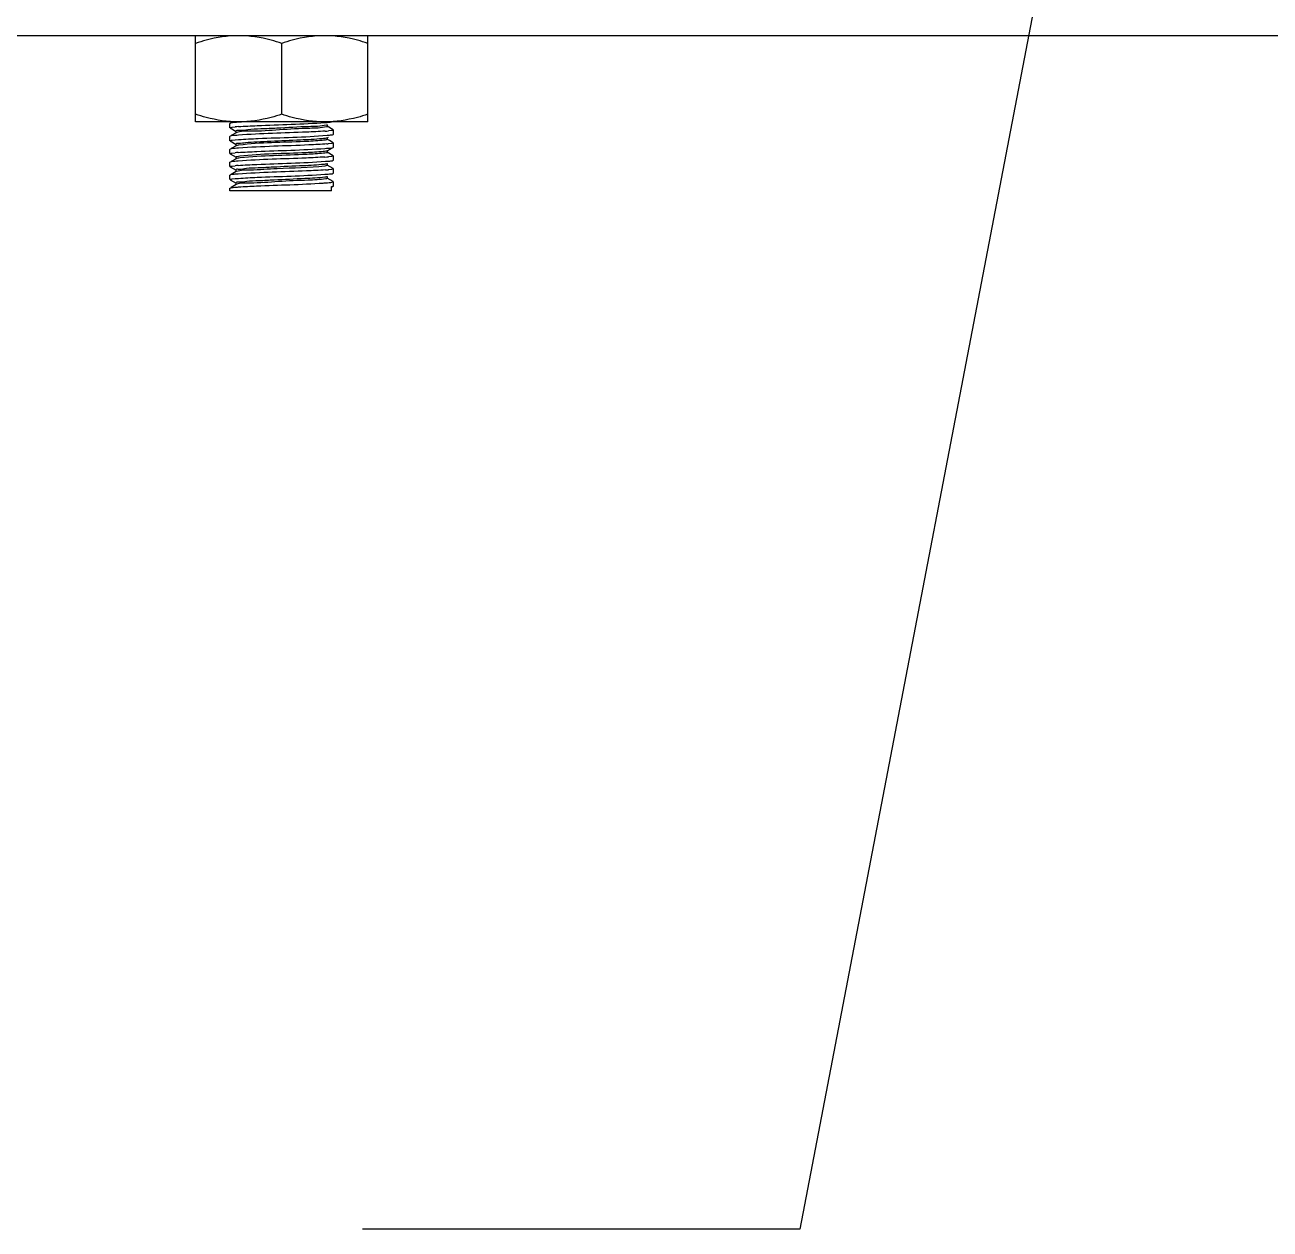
# Model space of a CAD drawing. Extents: x 1060579 to 1383165, y 581819 to 1037910.
# Drawn here: x 1266877 to 1267534, y 864207 to 864843 of the extents above; entities that cross this region are included whole.
import ezdxf

# ---------------------------------------------------------------- set-up
doc = ezdxf.new("R2010")
doc.units = 0
doc.header["$LTSCALE"] = 1000
doc.header["$MEASUREMENT"] = 0
doc.layers.add('02___PRT_ALL_AXES', color=7, linetype='Continuous')

msp = doc.modelspace()

# ---------------------------------------------------------------- linework, layer by layer
at = {"color": 7, "linetype": 'Continuous'}
for p, q in [((1269425.83, 864837.26), (1266693.84, 864837.26)), ((1266985.32, 864790.97), (1266985.25, 864790.89)), ((1266985.25, 864788.62), (1266985.25, 864790.89)), ((1266986.62, 864791.72), (1266985.89, 864791.3)), ((1266989.77, 864791.53), (1266989.56, 864791.51)), ((1267036.67, 864790.13), (1267036.22, 864789.99)), ((1267039.83, 864787.55), (1267036.67, 864789.39)), ((1267036.74, 864789.3), (1267036.74, 864790.21)), ((1266985.32, 864784.14), (1266985.25, 864784.06)), ((1266985.25, 864781.79), (1266985.25, 864784.06)), ((1266985.32, 864788.54), (1266988.48, 864786.71)), ((1266988.48, 864785.97), (1266985.89, 864784.47)), ((1266986.39, 864788.93), (1266987.94, 864789.1)), ((1266988.41, 864786.8), (1266988.41, 864785.89)), ((1266988.56, 864786.01), (1266988.48, 864785.97)), ((1267036.67, 864783.3), (1267036.44, 864783.21)), ((1267036.61, 864784.66), (1267036.74, 864784.68)), ((1267036.67, 864783.3), (1267037.32, 864783.67)), ((1267037.78, 864781.91), (1267036.67, 864782.56)), ((1267036.74, 864782.47), (1267036.74, 864783.38)), ((1267038.79, 864787.17), (1267037.21, 864786.99)), ((1267039.83, 864785.13), (1267039.89, 864785.2)), ((1267039.89, 864785.2), (1267039.89, 864787.48)), ((1266985.32, 864777.31), (1266985.25, 864777.23)), ((1266985.25, 864774.96), (1266985.25, 864777.23)), ((1266985.32, 864781.71), (1266988.48, 864779.88)), ((1266988.48, 864779.14), (1266985.89, 864777.64)), ((1266986.42, 864782.11), (1266987.93, 864782.27)), ((1266987.93, 864782.27), (1266989.83, 864782.43)), ((1266988.41, 864779.97), (1266988.41, 864779.06)), ((1267036.67, 864776.47), (1267039.36, 864778.03)), ((1267036.74, 864775.64), (1267036.74, 864776.55)), ((1267039.09, 864780.39), (1267037.07, 864780.15)), ((1267039.83, 864780.72), (1267037.78, 864781.91)), ((1267039.83, 864778.3), (1267039.89, 864778.37)), ((1267039.89, 864778.37), (1267039.89, 864780.65)), ((1266985.32, 864770.48), (1266985.25, 864770.4)), ((1266985.25, 864768.13), (1266985.25, 864770.4)), ((1266985.32, 864774.88), (1266988.48, 864773.05)), ((1266988.48, 864772.31), (1266985.89, 864770.81)), ((1266986.33, 864775.26), (1266987.94, 864775.44)), ((1266988.41, 864773.14), (1266988.41, 864772.23)), ((1266988.57, 864772.35), (1266988.48, 864772.31)), ((1267039.83, 864773.89), (1267036.67, 864775.73)), ((1267036.74, 864768.81), (1267036.74, 864769.72)), ((1267038.79, 864773.51), (1267037.22, 864773.33)), ((1267039.83, 864771.47), (1267039.89, 864771.54)), ((1267039.89, 864771.54), (1267039.89, 864773.82)), ((1266985.32, 864763.65), (1266985.25, 864763.57)), ((1266985.25, 864761.3), (1266985.25, 864763.57)), ((1266985.32, 864768.05), (1266988.48, 864766.22)), ((1266988.48, 864765.48), (1266985.89, 864763.98)), ((1266986.35, 864768.44), (1266987.94, 864768.61)), ((1266988.41, 864766.31), (1266988.41, 864765.4)), ((1266988.63, 864765.54), (1266988.48, 864765.48)), ((1267039.83, 864767.06), (1267036.67, 864768.9)), ((1267036.74, 864761.98), (1267036.74, 864762.89)), ((1267038.81, 864766.68), (1267037.2, 864766.5)), ((1267039.83, 864764.64), (1267039.89, 864764.71)), ((1267039.89, 864764.71), (1267039.89, 864766.99)), ((1266985.25, 864756.74), (1266985.32, 864756.82)), ((1266985.32, 864761.22), (1266988.48, 864759.39)), ((1266988.48, 864758.65), (1266985.89, 864757.15)), ((1266986.4, 864761.61), (1266987.93, 864761.78)), ((1266987.93, 864761.78), (1266989.77, 864761.93)), ((1266988.41, 864759.48), (1266988.41, 864758.57)), ((1266988.56, 864758.69), (1266988.48, 864758.65)), ((1267039.83, 864760.23), (1267036.67, 864762.07)), ((1267038.51, 864759.81), (1267039.62, 864760)), ((1267038.79, 864755.3), (1267038.79, 864757.57)), ((1267038.79, 864757.2), (1267039.36, 864757.54)), ((1267039.83, 864757.81), (1267039.89, 864757.88)), ((1267039.89, 864757.88), (1267039.89, 864760.16)), ((1267038.79, 864755.3), (1266985.26, 864755.3))]:
    msp.add_line(p, q, dxfattribs=at)
at = {"color": 4}
msp.add_lwpolyline([(1267428.18, 864948.17), (1267286.19, 864207.12)], dxfattribs=at)
at = {"color": 4, "extrusion": (0, 1, 0), "elevation": 864207.12}
msp.add_lwpolyline([(-1267286.19, 0), (-1267055.19, 0)], dxfattribs=at)
at = {"color": 7, "linetype": 'Continuous'}
for centre, radius, start, end in [((1266996.37, 864696.18), 93.31, 94.09928, 95.18504), ((1267004.88, 864579.1), 212.97, 93.25017, 94.06697), ((1267028.96, 864877.86), 91.24, 274.15928, 275.18776), ((1267029.64, 864863.44), 83.62, 274.69898, 274.87382), ((1267030.55, 864852.73), 72.87, 274.87217, 275.13236), ((1266996.18, 864684.68), 91.14, 94.15776, 95.19246), ((1267028.77, 864866.35), 93.39, 274.08965, 275.19148), ((1266996.16, 864678.15), 90.83, 94.17223, 95.18796), ((1266989.19, 864763.85), 1.78, 106.88494, 108.32211), ((1267029.03, 864856.53), 90.4, 274.18514, 275.18852), ((1266988.96, 864757.69), 1.07, 110.05933, 111.93289), ((1267039.12, 864761.8), 1.87, 285.59164, 287.72082)]:
    msp.add_arc(centre, radius, start, end, dxfattribs=at)
for points, knots in [([(1266989.56, 864791.51), (1266989.01, 864791.47), (1266987.62, 864791.29), (1266986.08, 864791.4), (1266985.32, 864790.97)], [0, 0, 0, 0, 0.388363, 1, 1, 1, 1]), ([(1267036.22, 864789.99), (1267033.15, 864789.31), (1267024.36, 864789.21), (1267012.75, 864788.54), (1267002.25, 864787.95), (1266995.03, 864787.89), (1266991.68, 864786.95), (1266988.41, 864787.35), (1266988.41, 864786.8)], [0, 0, 0, 0, 0.196943, 0.546341, 0.722833, 0.868982, 0.965456, 1, 1, 1, 1]), ([(1266989.7, 864789.25), (1266993, 864789.49), (1267008.29, 864790.23), (1267023.61, 864790.53), (1267035.57, 864791.41)], [0, 0, 0, 0, 0.216291, 1, 1, 1, 1]), ([(1267035.57, 864791.41), (1267036.19, 864791.46), (1267037.27, 864791.55), (1267038.34, 864791.66), (1267038.79, 864791.72)], [0, 0, 0, 0, 0.577173, 1, 1, 1, 1]), ([(1267036.74, 864789.3), (1267036.74, 864789.24), (1267036.51, 864789.14), (1267036.35, 864789.1), (1267036.22, 864789.08)], [0, 0, 0, 0, 0.298795, 1, 1, 1, 1]), ([(1266985.25, 864788.62), (1266985.25, 864788.73), (1266985.81, 864788.82), (1266986.1, 864788.89), (1266986.39, 864788.93)], [0, 0, 0, 0, 0.274036, 1, 1, 1, 1]), ([(1266989.7, 864784.69), (1266989.13, 864784.65), (1266987.69, 864784.47), (1266986.1, 864784.59), (1266985.32, 864784.14)], [0, 0, 0, 0, 0.388728, 1, 1, 1, 1]), ([(1267033.95, 864782.85), (1267030.13, 864782.49), (1267021.08, 864782.05), (1267009.47, 864781.59), (1267000.04, 864781.02), (1266993.91, 864780.93), (1266991.1, 864780.16), (1266988.41, 864780.42), (1266988.41, 864779.97)], [0, 0, 0, 0, 0.252105, 0.596089, 0.756786, 0.886106, 0.970035, 1, 1, 1, 1]), ([(1267036.22, 864789.08), (1267033.33, 864788.44), (1267024.99, 864788.3), (1267011.58, 864787.66), (1266998.82, 864786.51), (1266990.9, 864786.94), (1266988.56, 864786.01)], [0, 0, 0, 0, 0.186262, 0.51993, 0.842254, 1, 1, 1, 1]), ([(1267035.57, 864786.86), (1267032.3, 864786.62), (1267017, 864785.87), (1267001.69, 864785.57), (1266989.7, 864784.69)], [0, 0, 0, 0, 0.214651, 1, 1, 1, 1]), ([(1266989.83, 864782.43), (1266993.29, 864782.67), (1267008.88, 864783.43), (1267024.51, 864783.65), (1267036.61, 864784.66)], [0, 0, 0, 0, 0.222299, 1, 1, 1, 1]), ([(1267036.44, 864783.21), (1267036.14, 864783.12), (1267035.3, 864783), (1267034.47, 864782.9), (1267033.95, 864782.85)], [0, 0, 0, 0, 0.380422, 1, 1, 1, 1]), ([(1267036.74, 864784.68), (1267037.45, 864784.74), (1267038.46, 864784.88), (1267039.54, 864784.96), (1267039.83, 864785.13)], [0, 0, 0, 0, 0.679102, 1, 1, 1, 1]), ([(1267039.89, 864787.48), (1267039.89, 864787.37), (1267039.35, 864787.28), (1267039.07, 864787.21), (1267038.79, 864787.17)], [0, 0, 0, 0, 0.274586, 1, 1, 1, 1]), ([(1266985.25, 864781.79), (1266985.25, 864781.9), (1266985.83, 864781.99), (1266986.13, 864782.07), (1266986.42, 864782.11)], [0, 0, 0, 0, 0.273538, 1, 1, 1, 1]), ([(1266989.83, 864777.87), (1266989.24, 864777.83), (1266987.76, 864777.64), (1266986.12, 864777.77), (1266985.32, 864777.31)], [0, 0, 0, 0, 0.389105, 1, 1, 1, 1]), ([(1266990.03, 864779.46), (1266989.69, 864779.41), (1266989.17, 864779.33), (1266988.64, 864779.23), (1266988.48, 864779.14)], [0, 0, 0, 0, 0.652936, 1, 1, 1, 1]), ([(1266989.58, 864775.58), (1266992.85, 864775.82), (1267008.14, 864776.56), (1267023.45, 864776.87), (1267035.43, 864777.74)], [0, 0, 0, 0, 0.214604, 1, 1, 1, 1]), ([(1267036.49, 864780.1), (1267033.31, 864779.84), (1267017.75, 864779.07), (1267002.18, 864778.76), (1266989.83, 864777.87)], [0, 0, 0, 0, 0.20483, 1, 1, 1, 1]), ([(1267033.95, 864781.94), (1267030.79, 864781.64), (1267016.15, 864780.81), (1267001.43, 864780.88), (1266990.03, 864779.46)], [0, 0, 0, 0, 0.216524, 1, 1, 1, 1]), ([(1267034.49, 864776.08), (1267031.48, 864775.76), (1267016.78, 864774.94), (1267002.03, 864774.89), (1266990.41, 864773.58)], [0, 0, 0, 0, 0.20545, 1, 1, 1, 1]), ([(1267036.44, 864782.3), (1267036.14, 864782.21), (1267035.3, 864782.09), (1267034.47, 864781.99), (1267033.95, 864781.94)], [0, 0, 0, 0, 0.380422, 1, 1, 1, 1]), ([(1267036.67, 864776.47), (1267036.45, 864776.34), (1267035.69, 864776.24), (1267034.97, 864776.13), (1267034.49, 864776.08)], [0, 0, 0, 0, 0.335332, 1, 1, 1, 1]), ([(1267035.43, 864777.74), (1267036.01, 864777.78), (1267037.45, 864777.97), (1267039.05, 864777.85), (1267039.83, 864778.3)], [0, 0, 0, 0, 0.388818, 1, 1, 1, 1]), ([(1267036.74, 864782.47), (1267036.74, 864782.43), (1267036.62, 864782.35), (1267036.52, 864782.32), (1267036.44, 864782.3)], [0, 0, 0, 0, 0.321196, 1, 1, 1, 1]), ([(1267039.89, 864780.65), (1267039.89, 864780.57), (1267039.51, 864780.47), (1267039.3, 864780.42), (1267039.09, 864780.39)], [0, 0, 0, 0, 0.281228, 1, 1, 1, 1]), ([(1266985.25, 864774.96), (1266985.25, 864775.06), (1266985.78, 864775.15), (1266986.06, 864775.23), (1266986.33, 864775.26)], [0, 0, 0, 0, 0.274953, 1, 1, 1, 1]), ([(1266989.58, 864771.02), (1266989.02, 864770.98), (1266987.63, 864770.8), (1266986.08, 864770.92), (1266985.32, 864770.48)], [0, 0, 0, 0, 0.388418, 1, 1, 1, 1]), ([(1266990.41, 864773.58), (1266989.91, 864773.53), (1266989.43, 864773.38), (1266988.41, 864773.32), (1266988.41, 864773.14)], [0, 0, 0, 0, 0.732245, 1, 1, 1, 1]), ([(1266990.72, 864772.71), (1266990.26, 864772.66), (1266989.54, 864772.56), (1266988.81, 864772.45), (1266988.57, 864772.35)], [0, 0, 0, 0, 0.639178, 1, 1, 1, 1]), ([(1266989.55, 864768.75), (1266992.85, 864768.99), (1267008.21, 864769.74), (1267023.59, 864770.03), (1267035.63, 864770.93)], [0, 0, 0, 0, 0.2151, 1, 1, 1, 1]), ([(1267035.43, 864773.19), (1267032.13, 864772.95), (1267016.84, 864772.21), (1267001.53, 864771.91), (1266989.58, 864771.02)], [0, 0, 0, 0, 0.216482, 1, 1, 1, 1]), ([(1267034.71, 864775.19), (1267031.8, 864774.87), (1267017.13, 864774.06), (1267002.42, 864773.94), (1266990.72, 864772.71)], [0, 0, 0, 0, 0.199478, 1, 1, 1, 1]), ([(1267036.74, 864775.64), (1267036.74, 864775.45), (1267035.71, 864775.4), (1267035.22, 864775.25), (1267034.71, 864775.19)], [0, 0, 0, 0, 0.267595, 1, 1, 1, 1]), ([(1267036.67, 864769.64), (1267036.49, 864769.54), (1267035.91, 864769.44), (1267035.34, 864769.35), (1267034.97, 864769.3)], [0, 0, 0, 0, 0.343718, 1, 1, 1, 1]), ([(1267035.63, 864770.93), (1267036.17, 864770.97), (1267037.55, 864771.14), (1267039.08, 864771.04), (1267039.83, 864771.47)], [0, 0, 0, 0, 0.388224, 1, 1, 1, 1]), ([(1267039.89, 864773.82), (1267039.89, 864773.71), (1267039.35, 864773.62), (1267039.07, 864773.55), (1267038.79, 864773.51)], [0, 0, 0, 0, 0.274474, 1, 1, 1, 1]), ([(1266985.25, 864768.13), (1266985.25, 864768.23), (1266985.79, 864768.32), (1266986.08, 864768.4), (1266986.35, 864768.44)], [0, 0, 0, 0, 0.274678, 1, 1, 1, 1]), ([(1266989.55, 864764.19), (1266989, 864764.15), (1266987.61, 864763.97), (1266986.07, 864764.08), (1266985.32, 864763.65)], [0, 0, 0, 0, 0.388303, 1, 1, 1, 1]), ([(1267034.97, 864769.3), (1267031.35, 864768.87), (1267022.35, 864768.47), (1267010.66, 864767.98), (1267000.82, 864767.39), (1266994.3, 864767.31), (1266991.3, 864766.49), (1266988.41, 864766.8), (1266988.41, 864766.31)], [0, 0, 0, 0, 0.233724, 0.579713, 0.745658, 0.880515, 0.968547, 1, 1, 1, 1]), ([(1267035.36, 864768.44), (1267027.06, 864767.32), (1267013.8, 864767.46), (1266998.36, 864766.17), (1266991.01, 864766.27), (1266988.68, 864765.56)], [0, 0, 0, 0, 0.537181, 0.84377, 1, 1, 1, 1]), ([(1267035.63, 864766.37), (1267032.33, 864766.13), (1267016.97, 864765.38), (1267001.59, 864765.08), (1266989.55, 864764.19)], [0, 0, 0, 0, 0.214752, 1, 1, 1, 1]), ([(1266989.77, 864761.93), (1266993.05, 864762.17), (1267008.26, 864762.91), (1267023.49, 864763.22), (1267035.39, 864764.08)], [0, 0, 0, 0, 0.216196, 1, 1, 1, 1]), ([(1267036.74, 864768.81), (1267036.74, 864768.68), (1267036.06, 864768.58), (1267035.71, 864768.49), (1267035.36, 864768.44)], [0, 0, 0, 0, 0.273256, 1, 1, 1, 1]), ([(1267035.39, 864764.08), (1267035.97, 864764.12), (1267037.42, 864764.31), (1267039.04, 864764.18), (1267039.83, 864764.64)], [0, 0, 0, 0, 0.388916, 1, 1, 1, 1]), ([(1267039.89, 864766.99), (1267039.89, 864766.88), (1267039.36, 864766.79), (1267039.08, 864766.72), (1267038.81, 864766.68)], [0, 0, 0, 0, 0.274816, 1, 1, 1, 1]), ([(1266985.25, 864761.3), (1266985.25, 864761.41), (1266985.82, 864761.5), (1266986.11, 864761.57), (1266986.4, 864761.61)], [0, 0, 0, 0, 0.273914, 1, 1, 1, 1]), ([(1266985.32, 864756.82), (1266985.42, 864756.87), (1266985.72, 864756.95), (1266986.02, 864757), (1266986.21, 864757.03)], [0, 0, 0, 0, 0.363093, 1, 1, 1, 1]), ([(1266986.21, 864757.03), (1266986.7, 864757.11), (1266987.89, 864757.23), (1266989.09, 864757.33), (1266989.79, 864757.38)], [0, 0, 0, 0, 0.412479, 1, 1, 1, 1]), ([(1267035.39, 864762.53), (1267031.91, 864762.05), (1267022.95, 864761.69), (1267011.25, 864761.17), (1267001.22, 864760.58), (1266994.5, 864760.51), (1266991.41, 864759.65), (1266988.41, 864759.98), (1266988.41, 864759.48)], [0, 0, 0, 0, 0.223972, 0.570942, 0.739677, 0.8775, 0.967741, 1, 1, 1, 1]), ([(1267035.89, 864761.69), (1267032.81, 864761.17), (1267024.42, 864760.88), (1267011.07, 864760.32), (1266998.56, 864759.24), (1266990.9, 864759.55), (1266988.59, 864758.7)], [0, 0, 0, 0, 0.19778, 0.529335, 0.844305, 1, 1, 1, 1]), ([(1266989.79, 864757.38), (1266992.96, 864757.61), (1267007.86, 864758.34), (1267022.78, 864758.68), (1267034.5, 864759.46)], [0, 0, 0, 0, 0.213077, 1, 1, 1, 1]), ([(1267034.5, 864759.46), (1267035.27, 864759.52), (1267036.61, 864759.61), (1267037.95, 864759.74), (1267038.51, 864759.81)], [0, 0, 0, 0, 0.576268, 1, 1, 1, 1]), ([(1267036.67, 864762.81), (1267036.53, 864762.73), (1267036.1, 864762.64), (1267035.67, 864762.56), (1267035.39, 864762.53)], [0, 0, 0, 0, 0.354154, 1, 1, 1, 1]), ([(1267036.74, 864761.98), (1267036.74, 864761.89), (1267036.34, 864761.78), (1267036.1, 864761.73), (1267035.89, 864761.69)], [0, 0, 0, 0, 0.283485, 1, 1, 1, 1]), ([(1267038.79, 864757.57), (1267039.01, 864757.6), (1267039.36, 864757.66), (1267039.72, 864757.74), (1267039.83, 864757.81)], [0, 0, 0, 0, 0.642327, 1, 1, 1, 1]), ([(1267039.68, 864760.02), (1267039.74, 864760.04), (1267039.81, 864760.07), (1267039.89, 864760.13), (1267039.89, 864760.16)], [0, 0, 0, 0, 0.667509, 1, 1, 1, 1])]:
    msp.add_open_spline(points, degree=3, knots=knots, dxfattribs=at)
at = {"layer": '02___PRT_ALL_AXES', "color": 7, "linetype": 'Continuous'}
for p, q in [((1266967.04, 864791.72), (1266967.04, 864837.26)), ((1267058.11, 864791.72), (1267058.11, 864837.26)), ((1267012.57, 864795.79), (1267012.57, 864833.19)), ((1267058.11, 864791.72), (1266967.04, 864791.72)), ((1266985.25, 864788.62), (1266985.25, 864790.89)), ((1266985.25, 864781.79), (1266985.25, 864784.06)), ((1267039.89, 864785.2), (1267039.89, 864787.48)), ((1266985.25, 864774.96), (1266985.25, 864777.23)), ((1267039.89, 864778.37), (1267039.89, 864780.65)), ((1266985.25, 864768.13), (1266985.25, 864770.4)), ((1267039.89, 864771.54), (1267039.89, 864773.82)), ((1266985.25, 864761.3), (1266985.25, 864763.57)), ((1267039.89, 864764.71), (1267039.89, 864766.99)), ((1266985.25, 864755.3), (1266985.25, 864756.74)), ((1267039.89, 864757.88), (1267039.89, 864760.16))]:
    msp.add_line(p, q, dxfattribs=at)
for points, knots in [([(1266989.81, 864837.26), (1266984.03, 864837.26), (1266976.28, 864836.05), (1266968.89, 864833.8), (1266967.04, 864833.19)], [0, 0, 0, 0, 0.7481, 1, 1, 1, 1]), ([(1267012.57, 864833.19), (1267010.73, 864833.8), (1267003.34, 864836.05), (1266995.59, 864837.26), (1266989.81, 864837.26)], [0, 0, 0, 0, 0.2519, 1, 1, 1, 1]), ([(1267035.34, 864837.26), (1267029.56, 864837.26), (1267021.81, 864836.05), (1267014.42, 864833.8), (1267012.57, 864833.19)], [0, 0, 0, 0, 0.7481, 1, 1, 1, 1]), ([(1267058.11, 864833.19), (1267056.26, 864833.8), (1267048.87, 864836.05), (1267041.12, 864837.26), (1267035.34, 864837.26)], [0, 0, 0, 0, 0.2519, 1, 1, 1, 1]), ([(1266989.81, 864791.72), (1266984.03, 864791.72), (1266976.28, 864792.93), (1266968.89, 864795.17), (1266967.04, 864795.79)], [0, 0, 0, 0, 0.7481, 1, 1, 1, 1]), ([(1267012.57, 864795.79), (1267010.73, 864795.17), (1267003.34, 864792.93), (1266995.59, 864791.72), (1266989.81, 864791.72)], [0, 0, 0, 0, 0.2519, 1, 1, 1, 1]), ([(1267035.34, 864791.72), (1267029.56, 864791.72), (1267021.81, 864792.93), (1267014.42, 864795.17), (1267012.57, 864795.79)], [0, 0, 0, 0, 0.7481, 1, 1, 1, 1]), ([(1267058.11, 864795.79), (1267056.26, 864795.17), (1267048.87, 864792.93), (1267041.12, 864791.72), (1267035.34, 864791.72)], [0, 0, 0, 0, 0.2519, 1, 1, 1, 1])]:
    msp.add_open_spline(points, degree=3, knots=knots, dxfattribs=at)

doc.saveas('drawing.dxf')
